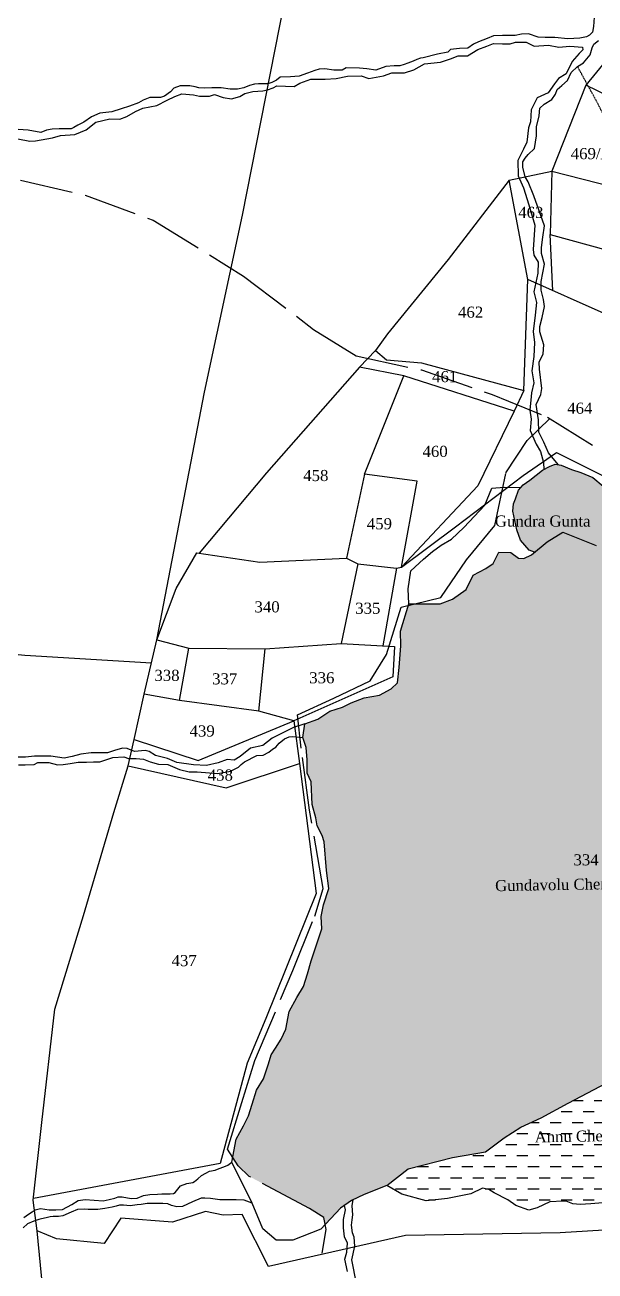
# Model space of a CAD drawing. Header units: millimetres. Extents: x 1039 to 3150, y 234 to 1226.
# Drawn here: x 2108.7 to 2237.7, y 453.9 to 735.9 of the extents above; entities that cross this region are included whole.
import ezdxf

# ---------------------------------------------------------------- set-up
doc = ezdxf.new("R2010")
doc.units = ezdxf.units.MM
doc.header["$MEASUREMENT"] = 0
doc.linetypes.add('ACAD_ISO02W100', pattern=[15, 12, -3])
doc.linetypes.add('ACAD_ISO07W100', pattern=[3, 0, -3])
for name, color, linetype in [('CARTTRACK', 30, 'ACAD_ISO02W100'), ('NALA', 4, 'Continuous'), ('SURVEY_BND', 7, 'Continuous'), ('WATER_BODY', 4, 'Continuous')]:
    doc.layers.add(name, color=color, linetype=linetype)
doc.layers.add('FOOTPATH', color=150, linetype='ACAD_ISO07W100', lineweight=30)
doc.styles.get("Standard").update_dxf_attribs({"font": 'TIMES.TTF'})

msp = doc.modelspace()

# ---------------------------------------------------------------- hatches: boundary and pattern name
at = {"layer": 'WATER_BODY'}
h = msp.add_hatch(dxfattribs=at)
h.set_pattern_fill('DASH', color=256, scale=20, style=0)
h.paths.add_polyline_path([(2281.64, 588.41), (2272.96, 598.71), (2267.77, 603.35), (2259.28, 608.69), (2248.53, 613.96), (2237.91, 618.08), (2230.38, 621.12), (2226.83, 618.92), (2223.31, 615.95), (2221.55, 615.16), (2220.34, 615.22), (2218.64, 616.49), (2215.9, 616.55), (2214.63, 614.01), (2212.99, 612.86), (2210.08, 611.4), (2208.5, 608.13), (2205.46, 605.94), (2202.67, 604.91), (2196.92, 604.86), (2195.42, 604.49), (2193.64, 598.66), (2193.74, 595.39), (2193.4, 590.45), (2192.97, 586.99), (2191.53, 585.64), (2188.88, 584.18), (2185.46, 583.6), (2182.48, 582.45), (2180.55, 581.49), (2177.67, 580.58), (2174.98, 578.75), (2172.04, 577.69), (2171.56, 574.59), (2172.33, 572.34), (2172.52, 569.6), (2172.52, 566.52), (2173.48, 564.58), (2173.72, 559.44), (2174.54, 556.46), (2174.83, 554.64), (2175.93, 552.43), (2176.37, 550.99), (2176.94, 544.56), (2177.42, 540.43), (2176.27, 536.73), (2175.74, 534.13), (2175.89, 531.3), (2174.53, 527.28), (2173.48, 524.11), (2172.66, 521.13), (2171.7, 518.3), (2170.25, 515.8), (2168.52, 512.58), (2167.75, 508.61), (2166.69, 506.35), (2165.39, 504.33), (2164.38, 502.8), (2163.8, 500.78), (2162.69, 497.39), (2161.1, 494.84), (2160.14, 491.67), (2159.28, 489.03), (2158.12, 486.77), (2156.53, 483.74), (2155.75, 479.58), (2156.93, 477.71), (2159.45, 475.31), (2173.07, 468.02), (2176.34, 466), (2176.65, 464.42), (2180.11, 468.1), (2182.55, 469.88), (2185.46, 471.21), (2190.54, 473.22), (2195.42, 477.03), (2205.4, 479.61), (2212.87, 480.83), (2217.15, 484.02), (2220.89, 486.46), (2225.5, 488.56), (2231.62, 491.89), (2244.61, 498.77), (2252.14, 505.01), (2257.51, 509.48), (2264.16, 514.03), (2271.31, 518.61), (2276.2, 520.18), (2284.27, 525.05), (2296.65, 536.02), (2298.05, 541.15), (2296.96, 548.67), (2294.83, 562.91), (2291.49, 571.03)])
h.paths.add_polyline_path([(2239.49, 631.49), (2237.2, 633.46), (2234.46, 634.58), (2232.33, 635.31), (2229.98, 636.28), (2228.68, 636.49), (2227.38, 635.93), (2225.79, 635.14), (2224.38, 633.96), (2222.94, 632.9), (2221.4, 631.78), (2220.37, 630.57), (2219.7, 628.67), (2219.19, 627.49), (2219.11, 625.82), (2219.96, 621.61), (2220.84, 619.31), (2222.76, 617.05), (2224.01, 616.54), (2226.83, 618.92), (2230.38, 621.12), (2237.91, 618.08), (2239.94, 617.29), (2240.53, 620.25), (2240.03, 624.62), (2239.76, 629.1)])
h.paths.add_polyline_path([(2572.22, 639.76), (2571.25, 642.5), (2569.24, 645.2), (2565.06, 648.03), (2561.71, 647.89), (2558.68, 647.1), (2555.42, 645.85), (2552.72, 643.43), (2551.93, 641.06), (2551.93, 637.43), (2553.33, 633.43), (2556.35, 632.27), (2559.8, 631.11), (2560.96, 630.18), (2562.5, 629.76), (2563.66, 629.76), (2565.38, 629.9), (2567.85, 630.74), (2569.48, 632.5), (2571.43, 634.64), (2572.22, 637.2)])
h.paths.add_polyline_path([(2232.15, 545.01), (2239, 545.01), (2239, 548.84), (2232.15, 548.84)], flags=24)
h.paths.add_polyline_path([(2214.45, 539.12), (2245.8, 539.67), (2245.73, 543.6), (2214.38, 543.05)], flags=24)
h.paths.add_polyline_path([(2259.06, 603.1), (2267.48, 603.1), (2267.48, 606.23), (2259.06, 606.23)], flags=24)
h.paths.add_polyline_path([(2214.35, 621.63), (2236.82, 621.63), (2236.82, 625.59), (2214.35, 625.59)], flags=9)
h = msp.add_hatch(dxfattribs=at)
h.set_pattern_fill('DASH', color=256, scale=20, style=0)
h.paths.add_polyline_path([(2270.7, 504.32), (2276.2, 520.18), (2271.31, 518.61), (2264.16, 514.03), (2257.51, 509.48), (2252.14, 505.01), (2244.61, 498.77), (2231.62, 491.89), (2225.5, 488.56), (2220.89, 486.46), (2217.15, 484.02), (2212.87, 480.83), (2205.4, 479.61), (2195.42, 477.03), (2190.54, 473.22), (2193.94, 471.28), (2199.46, 469.76), (2204.32, 470.31), (2209.6, 471.34), (2212.21, 472.61), (2213.61, 472.37), (2214.88, 471.58), (2217.92, 470), (2219.74, 468.73), (2222.71, 467.64), (2224.59, 468.18), (2227.45, 469.58), (2230.38, 469.71), (2231.11, 469.71), (2232.68, 469.1), (2234.32, 468.92), (2236.75, 469.1), (2239.42, 469.35), (2242.03, 468.38), (2244.82, 466.01), (2247.5, 465.47), (2250.29, 468.62), (2253.38, 475.35), (2255.2, 481.65), (2260.42, 488.87), (2265.84, 495.35)])
h.paths.add_polyline_path([(2223.38, 482.26), (2246.53, 482.67), (2246.46, 486.6), (2223.31, 486.19)], flags=24)

# ---------------------------------------------------------------- linework, layer by layer
at = {"layer": 'CARTTRACK'}
for points in [[(2107.7, 700.73), (2122.32, 697.33), (2137.69, 691.73), (2158.19, 679.04), (2174.01, 666.98), (2183.61, 661), (2198.43, 657.8), (2214.37, 652.27), (2226.91, 647.11), (2240.83, 638.51), (2254.77, 635.88), (2269.95, 632.58), (2282.14, 634.44), (2286.19, 641.72), (2284.59, 647.76), (2277.83, 651.88), (2265.36, 658.89), (2261.44, 659.71)], [(2175.93, 457.95), (2176.87, 463.27), (2176.34, 466), (2173.07, 468.02), (2159.45, 475.31), (2156.93, 477.71), (2154.56, 481.45), (2157.81, 492), (2160.74, 501.5), (2169.3, 521.89), (2174.27, 534.18), (2176.19, 540.44), (2173.1, 558.19), (2171.18, 572.2), (2170.34, 579.77), (2178.62, 583.53), (2186.81, 587.46), (2190.51, 593.44), (2193.79, 604.09), (2202.78, 606.29), (2208.58, 614.84), (2215.04, 622.63), (2217.52, 634.5), (2222.35, 641.81), (2227.41, 646.8)]]:
    msp.add_lwpolyline(points, dxfattribs=at)
at = {"layer": 'FOOTPATH', "ltscale": 0.002}
msp.add_lwpolyline([(2257.43, 696.11), (2254.19, 697.09), (2248.72, 698.77), (2246.26, 701.65), (2243.11, 708.7), (2237.89, 718.86), (2235.43, 723.32), (2233.7, 726.51)], dxfattribs=at)
at = {"layer": 'NALA'}
for points in [[(2237.5, 737.63), (2237.29, 735.51), (2237.07, 734.22), (2236.43, 733.55), (2235.73, 733.23), (2234.23, 732.91), (2231.54, 732.77), (2228.6, 733.07), (2226.37, 733.07), (2224.81, 733.12), (2222.61, 733.85), (2221, 733.79), (2219.58, 733.5), (2216.76, 733.5), (2214.72, 733.44), (2213.3, 732.83), (2211.31, 732.1), (2210.18, 731.57), (2208.89, 730.66), (2207.04, 730.58), (2205, 730.31), (2204.35, 729.74), (2202.04, 729.29), (2198.82, 728.48), (2198.17, 728.37), (2197.35, 728.03), (2196.51, 727.68), (2195.32, 727.23), (2194.49, 726.93), (2193.54, 726.61), (2192.26, 726.61), (2190.38, 726.46), (2188.06, 725.64), (2186.05, 725.95), (2184.4, 726.14), (2181.39, 726.19), (2180.51, 725.69), (2178.62, 725.62), (2176.59, 725.95), (2175.25, 725.88), (2174.3, 725.57), (2172.6, 724.95), (2170.71, 724.26), (2168.75, 724.11), (2166.47, 724.05), (2165.63, 723.41), (2164.58, 722.88), (2163.65, 722.55), (2161.57, 722.53), (2160.61, 722.48), (2159.51, 722.17), (2158.22, 721.64), (2156.79, 721.33), (2155.12, 721.38), (2153.07, 721.69), (2151.88, 721.69), (2150.99, 721.62), (2149.37, 721.55), (2148.08, 721.64), (2147.19, 721.9), (2146, 722.12), (2143.8, 722.07), (2142.39, 721.55), (2141.68, 720.76), (2140.27, 719.78), (2139.41, 719.49), (2136.94, 719.49), (2135.43, 718.89), (2134.4, 718.27), (2132.39, 717.5), (2130.51, 716.88), (2128.4, 716.19), (2125.68, 715.95), (2123.81, 715.09), (2122.07, 713.85), (2120.71, 713.21), (2119.78, 712.66), (2119.16, 712.37), (2117.75, 712.35), (2116.46, 712.35), (2114.85, 712.3), (2113.61, 712.06), (2112.33, 711.53), (2109.42, 712.06), (2106.07, 712.3)], [(2107.08, 710.1), (2109.81, 709.56), (2111.14, 709.63), (2114.94, 710.33), (2116.73, 710.83), (2119.97, 711.13), (2122.56, 712.17), (2124.79, 713.9), (2127.91, 714.62), (2130.17, 714.59), (2131.76, 715.13), (2133.71, 716.31), (2135.41, 717.06), (2138.56, 717.68), (2140.87, 718.83), (2142.65, 719.67), (2144.2, 720.26), (2146.81, 720.07), (2148.2, 719.77), (2150.46, 719.77), (2151.56, 720.17), (2153.56, 719.49), (2155.42, 719.2), (2157.36, 719.72), (2158.47, 720.35), (2160.25, 720.85), (2162.53, 720.94), (2163.57, 721.18), (2164.88, 721.69), (2165.66, 722.11), (2169.63, 721.93), (2170.9, 722.71), (2173.42, 723.65), (2176.62, 723.65), (2179.11, 723.76), (2181.69, 724.28), (2184.77, 724.35), (2186.49, 723.74), (2189.84, 724.35), (2191.74, 725.05), (2194.54, 725.05), (2196.7, 725.71), (2199.07, 727.05), (2202.75, 727.45), (2204.96, 728.25), (2206.74, 728.86), (2208.81, 728.91), (2211.15, 730.32), (2213.19, 731.08), (2214.72, 731.66), (2216.74, 731.64), (2218.5, 731.64), (2219.68, 732.01), (2222.08, 732.01), (2223.91, 731.12), (2227.12, 731.31), (2229.47, 730.89), (2231.94, 731.12), (2234.81, 730.89), (2234.93, 730.25), (2234.08, 729.39), (2232.48, 727.6), (2231.11, 724.79), (2229.38, 723.73), (2228.48, 722.56), (2227.03, 720.54), (2224.58, 719.39), (2223.24, 716.7), (2223.09, 713.97), (2222.65, 712.59), (2222.27, 709.37), (2221.45, 707.77), (2220.23, 705.22), (2220.25, 701.74), (2221.47, 699.04), (2222.7, 695.18), (2224.04, 690.55), (2223.71, 685.09), (2223.8, 683.75), (2224.84, 682.2), (2224.7, 679.73), (2223.83, 675.45), (2224.44, 673.07), (2224.11, 670.21), (2223.64, 666.51), (2223.94, 664.04), (2223.8, 660.87), (2223.38, 657.64), (2223.82, 654.87), (2223.28, 652.66), (2223.21, 651.77), (2222.93, 648.67), (2223.24, 646.7), (2222.98, 644.07), (2224.34, 641.03), (2225.36, 639.34), (2226.01, 636.9), (2226.05, 635.27)], [(2229.33, 636.39), (2227.12, 639.05), (2226.12, 641.43), (2224.93, 643.73), (2224.85, 646.54), (2224.33, 649.97), (2225.41, 652.24), (2225.63, 653.61), (2225.08, 658.02), (2225.05, 659.57), (2225.94, 661.46), (2226.09, 663.5), (2225.16, 666.47), (2225.16, 667.66), (2225.68, 669.7), (2226.27, 672.13), (2226.01, 673.72), (2225.49, 675.88), (2225.49, 677.84), (2225.87, 679.81), (2226.24, 681.74), (2225.53, 684.17), (2225.53, 685.51), (2225.87, 687.84), (2226.2, 690.4), (2223.79, 697.23), (2222.56, 700.37), (2221.85, 701.52), (2221.33, 703.67), (2221.33, 704.93), (2221.85, 705.75), (2222.52, 706.53), (2223.97, 707.9), (2224.41, 710.79), (2224.41, 712.83), (2225.05, 715.35), (2225.16, 717.05), (2226.16, 717.94), (2227.87, 719.05), (2228.76, 720.24), (2229.13, 721.28), (2230.17, 722.21), (2231.43, 723.28), (2232.25, 725.14), (2233.7, 726.51), (2235.03, 727.29), (2236.55, 729.16), (2236.99, 730.73), (2237.41, 731.51), (2238.43, 732.34)], [(2195.52, 604.84), (2195.37, 608.25), (2196.02, 612.38), (2198.86, 614.95), (2200.9, 616.71), (2202.86, 618.15), (2205.23, 619.5), (2208.01, 622.14), (2212.71, 627.17), (2214.29, 631.07), (2217.13, 631.31), (2220.89, 631.18)], [(2172.04, 577.69), (2169.44, 576.88), (2164.62, 574.45), (2162.5, 572.84), (2159.71, 572.22), (2157.43, 570.36), (2156.08, 569.48), (2154.48, 569.64), (2152.46, 568.91), (2149.76, 568.29), (2146.81, 568.45), (2143.08, 568.96), (2140.96, 569.84), (2138.22, 570.57), (2136.82, 571.45), (2135.94, 571.65), (2133.48, 571.45), (2131.84, 572.14), (2130.82, 572.25), (2128.97, 571.7), (2127.4, 571.19), (2125.58, 571.16), (2123.69, 571.16), (2121.37, 570.87), (2119.4, 570.36), (2117.58, 569.96), (2114.55, 570.38), (2112.73, 570.42), (2110.87, 570.42), (2108.84, 570.2), (2106.84, 570.2)], [(2107.29, 568.45), (2108.78, 568.42), (2110.81, 568.55), (2111.65, 568.97), (2114.16, 568.97), (2116.06, 568.45), (2117.35, 568.55), (2118.93, 568.74), (2120.74, 569.07), (2122.61, 569.07), (2124.26, 569.1), (2125.67, 569.1), (2128.62, 570.12), (2131.07, 570.28), (2132.13, 569.9), (2133.87, 569.87), (2135.52, 569.7), (2137.03, 569.09), (2138.91, 568.61), (2141.07, 568.55), (2143.68, 567.42), (2145.89, 566.86), (2147.67, 566.86), (2152.37, 566.48), (2155.18, 567.02), (2157.02, 567.89), (2157.66, 568.51), (2158.4, 569.12), (2161.19, 570.55), (2162.58, 570.65), (2163.9, 571.32), (2164.74, 571.97), (2165.45, 572.45), (2166.19, 573.32), (2167.45, 574.32), (2168.48, 574.8), (2169.19, 574.87), (2170.12, 574.8), (2170.77, 574.7), (2171.56, 574.59)], [(2108.49, 466.02), (2109.54, 466.74), (2110.39, 467.3), (2111.06, 467.74), (2112.24, 468.02), (2114.2, 467.71), (2115.74, 467.71), (2117.21, 467.79), (2119.32, 468.92), (2120.78, 469.82), (2122.35, 470.05), (2126.44, 469.78), (2127.77, 470.09), (2129.06, 470.37), (2129.78, 470.65), (2130.68, 470.68), (2132.76, 470.32), (2134.13, 470.4), (2135.54, 470.99), (2136.96, 471.22), (2138.71, 471.3), (2139.66, 471.35), (2141.54, 471.37), (2142.31, 471.42), (2142.67, 471.63), (2143.89, 473.15), (2145.35, 473.72), (2146.69, 473.9), (2147.1, 474.18), (2147.8, 474.77), (2148.67, 475.49), (2149.65, 476), (2150.47, 476.47), (2151.73, 476.72), (2152.63, 477.08), (2153.71, 477.44), (2154.61, 477.83), (2155.54, 478.52)], [(2160.13, 469.27), (2158.3, 469.94), (2156.49, 470.03), (2154.82, 470.03), (2152.78, 470.03), (2150.73, 470.32), (2149.41, 470.35), (2148.58, 470.35), (2146.59, 469.57), (2144.34, 468.48), (2143.11, 468.39), (2141.84, 468.71), (2141.03, 469.08), (2139.88, 469.14), (2138.44, 469.2), (2137.49, 469.2), (2136.4, 469.14), (2134.99, 468.97), (2134.07, 468.85), (2132.52, 468.65), (2131, 468.76), (2130.08, 468.76), (2129.36, 468.59), (2128.44, 468.36), (2126.8, 468.07), (2125.21, 467.78), (2123.43, 467.78), (2123, 467.78), (2122.3, 467.87), (2120.61, 467.81), (2119.2, 467.18), (2117.33, 466.4), (2116.35, 466.26), (2115.11, 466.23), (2114.42, 466.15), (2113.5, 465.92), (2112.46, 465.66), (2111.86, 465.51), (2110.73, 465.14), (2109.27, 464.59), (2108.32, 463.64)], [(2181.66, 453.81), (2181.1, 456.54), (2181.53, 458.15), (2181.71, 460.22), (2180.98, 461.59), (2180.77, 463.63), (2180.74, 465.54), (2181.2, 467.77), (2180.99, 468.74)], [(2183.55, 451.79), (2182.84, 455.69), (2182.63, 456.42), (2183.35, 459.53), (2183.18, 461.54), (2182.84, 462.56), (2182.6, 464.3), (2182.72, 465.44), (2182.91, 466.57), (2182.7, 468.62), (2182.98, 470.07)]]:
    msp.add_lwpolyline(points, dxfattribs=at)
at = {"layer": 'SURVEY_BND'}
for points in [[(2138.58, 596.72), (2149.35, 652.8), (2157.9, 692.87), (2167.41, 741.07), (2171.9, 766.24), (2078.07, 733.71)], [(2249.37, 715.55), (2244.53, 733.16), (2235.6, 722.26)], [(2252.39, 696.56), (2249.37, 715.55), (2235.6, 722.26), (2227.88, 702.79)], [(2218.25, 700.79), (2227.88, 702.79), (2227.55, 688.43)], [(2227.88, 702.79), (2252.39, 696.56), (2253.92, 681.21)], [(2221.59, 653.13), (2222.44, 678.25), (2218.25, 700.79), (2204.43, 682.79), (2190.74, 665.99), (2188.03, 662.19)], [(2228.14, 675.71), (2227.55, 688.43), (2253.92, 681.21), (2256.21, 668.37), (2256.58, 663.21)], [(2257.52, 656.92), (2256.58, 663.21), (2239.74, 670.55), (2222.44, 678.25)], [(2184.43, 658.45), (2188.03, 662.19), (2190.47, 660.13), (2198.38, 659.42), (2221.59, 653.13), (2219.37, 648.48), (2194.4, 656.47)], [(2185.52, 634.23), (2194.4, 656.47), (2184.43, 658.45), (2163.39, 634.53), (2148.11, 616.36)], [(2219.37, 648.48), (2211.13, 631.56), (2193.86, 613.17)], [(2193.86, 613.17), (2206.13, 622.3), (2221.39, 633.92), (2228.96, 639.11), (2240.85, 633.14), (2242.11, 631.09), (2241.7, 621.74), (2240.96, 618.43), (2252.99, 614.1), (2263.28, 609.09), (2267.15, 606.11), (2271.54, 603.54), (2277.83, 596.65), (2285.63, 585.15), (2292.74, 572.36), (2296.39, 565.56)], [(2192.79, 612.97), (2193.86, 613.17), (2197.42, 632.61), (2185.52, 634.23), (2181.48, 615.18)], [(2138.58, 596.72), (2142.89, 608.33), (2147.58, 616.44), (2161.83, 614.28), (2181.48, 615.18), (2184.01, 613.91), (2180.25, 595.91)], [(2184.01, 613.91), (2192.79, 612.97), (2189.64, 595.36)], [(2137.32, 591.44), (2108.68, 593.15), (2076.9, 596.4), (2061.62, 609.8), (2008.61, 606.65), (1982.97, 598.54)], [(2143.7, 583.02), (2135.66, 584.45), (2138.58, 596.72), (2145.76, 594.81)], [(2169.53, 578.41), (2161.59, 580.62), (2163.03, 594.66), (2180.25, 595.91), (2192.34, 595.2), (2191.96, 588.37), (2169.53, 578.41)], [(2161.59, 580.62), (2143.7, 583.02), (2145.76, 594.81), (2163.03, 594.66)], [(2133.4, 574.15), (2135.66, 584.45)], [(2132.09, 568.2), (2133.4, 574.15), (2147.89, 569.42), (2169.53, 578.41), (2170.8, 568.78)], [(2255.69, 464.11), (2229.78, 462.53), (2194.77, 461.9), (2163.82, 454.89), (2157.88, 466.69), (2153.53, 466.56), (2149.55, 467.38), (2142.07, 464.95), (2130.4, 465.84), (2126.63, 460.08), (2115.83, 461.18), (2111.48, 462.95), (2110.6, 469.95), (2112.55, 487.53), (2115.48, 513.13), (2121.96, 534.35), (2128.85, 557.63), (2132.09, 568.2), (2154.22, 563.24), (2170.8, 568.78), (2174.56, 539.35), (2163.19, 511), (2158.99, 500.9), (2152.89, 478.21), (2110.63, 470.28)], [(2109.84, 362.62), (2115.2, 393.36), (2113.31, 428.03), (2112.78, 449.79), (2111.48, 462.95)]]:
    msp.add_lwpolyline(points, dxfattribs=at)
at = {"layer": 'WATER_BODY'}
for points in [[(2224.01, 616.54), (2222.76, 617.05), (2220.84, 619.31), (2219.96, 621.61), (2219.11, 625.82), (2219.19, 627.49), (2219.7, 628.67), (2220.37, 630.57), (2221.4, 631.78), (2222.94, 632.9), (2224.38, 633.96), (2225.79, 635.14), (2227.38, 635.93), (2228.68, 636.49), (2229.98, 636.28), (2232.33, 635.31), (2234.46, 634.58), (2237.2, 633.46), (2239.49, 631.49), (2239.76, 629.1), (2240.03, 624.62), (2240.53, 620.25), (2239.94, 617.29)], [(2239.42, 469.35), (2236.75, 469.1), (2234.32, 468.92), (2232.68, 469.1), (2231.11, 469.71), (2230.38, 469.71), (2227.45, 469.58), (2224.59, 468.18), (2222.71, 467.64), (2219.74, 468.73), (2217.92, 470), (2214.88, 471.58), (2213.61, 472.37), (2212.21, 472.61), (2209.6, 471.34), (2204.32, 470.31), (2199.46, 469.76), (2193.94, 471.28), (2190.54, 473.22), (2185.46, 471.21), (2182.55, 469.88), (2180.11, 468.1), (2175.62, 463.33), (2169.29, 460.89), (2165.58, 460.89), (2162.56, 463.43), (2160.13, 469.27), (2155.54, 478.52), (2156.53, 483.74), (2158.12, 486.77), (2159.28, 489.03), (2160.14, 491.67), (2161.1, 494.84), (2162.69, 497.39), (2163.8, 500.78), (2164.38, 502.8), (2165.39, 504.33), (2166.69, 506.35), (2167.75, 508.61), (2168.52, 512.58), (2170.25, 515.8), (2171.7, 518.3), (2172.66, 521.13), (2173.48, 524.11), (2174.53, 527.28), (2175.89, 531.3), (2175.74, 534.13), (2176.27, 536.73), (2177.42, 540.43), (2176.94, 544.56), (2176.37, 550.99), (2175.93, 552.43), (2174.83, 554.64), (2174.54, 556.46), (2173.72, 559.44), (2173.48, 564.58), (2172.52, 566.52), (2172.52, 569.6), (2172.33, 572.34), (2171.56, 574.59), (2172.04, 577.69), (2174.98, 578.75), (2177.67, 580.58), (2180.55, 581.49), (2182.48, 582.45), (2185.46, 583.6), (2188.88, 584.18), (2191.53, 585.64), (2192.97, 586.99), (2193.4, 590.45), (2193.74, 595.39), (2193.64, 598.66), (2195.52, 604.84), (2202.67, 604.91), (2205.46, 605.94), (2208.5, 608.13), (2210.08, 611.4), (2212.99, 612.86), (2214.63, 614.01), (2215.9, 616.55), (2218.64, 616.49), (2220.34, 615.22), (2221.55, 615.16), (2223.31, 615.95), (2226.83, 618.92), (2230.38, 621.12), (2237.91, 618.08)], [(2190.54, 473.22), (2195.42, 477.03), (2205.4, 479.61), (2212.87, 480.83), (2217.15, 484.02), (2220.89, 486.46), (2225.5, 488.56), (2231.62, 491.89), (2244.61, 498.77), (2252.14, 505.01), (2257.51, 509.48), (2264.16, 514.03), (2271.31, 518.61), (2276.2, 520.18)]]:
    msp.add_lwpolyline(points, dxfattribs=at)

# ---------------------------------------------------------------- texts
at = {"layer": 'SURVEY_BND'}
for s, height, p in [('469/A', 2.515, (2232.17, 705.51)), ('463', 2.515, (2220.3, 692.21)), ('462', 2.515, (2206.68, 669.63)), ('461', 2.515, (2200.81, 655.04)), ('464', 2.515, (2231.37, 647.9)), ('460', 2.515, (2198.65, 638.12)), ('458', 2.515, (2171.66, 632.66)), ('459', 2.515, (2186.05, 621.75)), ('Gundra Gunta', 2.5153, (2215.01, 622.35)), ('340', 2.515, (2160.64, 602.94)), ('335', 2.515, (2183.43, 602.63)), ('338', 2.515, (2138, 587.43)), ('336', 2.515, (2173.03, 586.89)), ('337', 2.515, (2151.06, 586.65)), ('439', 2.515, (2145.96, 574.85)), ('438', 2.515, (2150.07, 564.87)), ('334', 2.515, (2232.79, 545.69)), ('437', 2.515, (2141.89, 522.88))]:
    msp.add_text(s, height=height, dxfattribs=at).set_placement(p)
for s, p in [('Gundavolu Cheruvu', (2215.09, 539.84)), ('Annu Cheruvu', (2224.03, 482.98))]:
    msp.add_text(s, height=2.5, rotation=1.0076, dxfattribs=at).set_placement(p)

doc.saveas('drawing.dxf')
